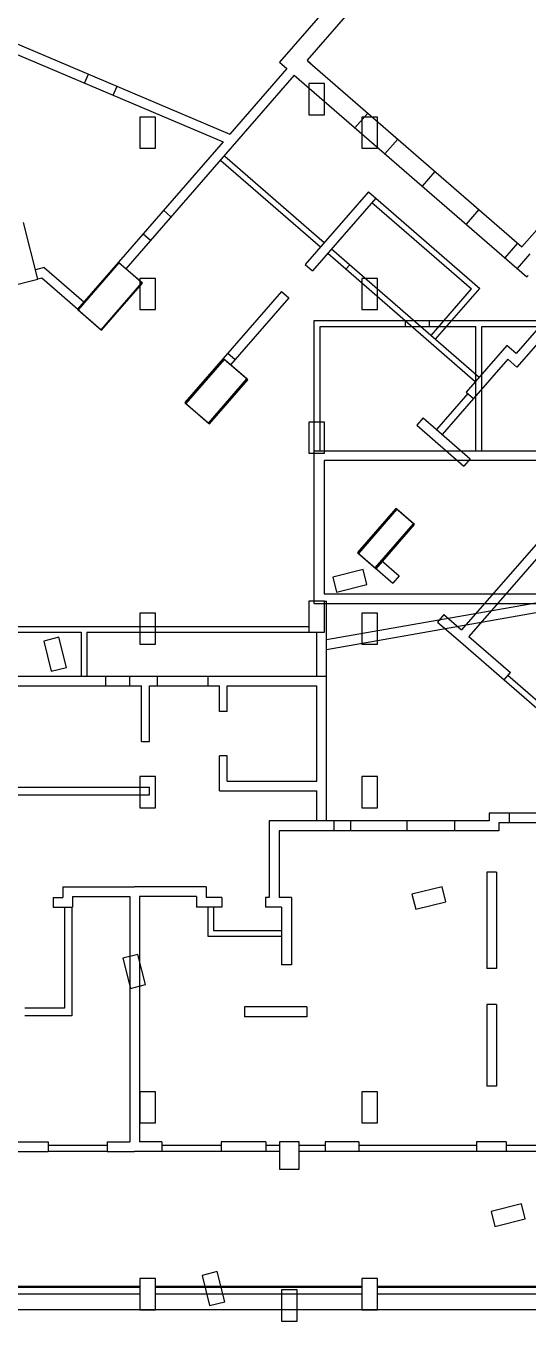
# Model space of a CAD drawing. Header units: metres. Extents: x -681087 to 1033303, y 74272 to 2630761.
# Drawn here: x 15859 to 28751, y 2304716 to 2338000 of the extents above; entities that cross this region are included whole.
import ezdxf

# ---------------------------------------------------------------- set-up
doc = ezdxf.new("R2010")
doc.units = ezdxf.units.M
for name, color, linetype in [('SKELETON_CLEAN', 7, 'Continuous'), ('SKELETON_ISOLATED', 1, 'Continuous'), ('SKELETON_ORIGINAL', 8, 'Continuous')]:
    doc.layers.add(name, color=color, linetype=linetype)

msp = doc.modelspace()

# ---------------------------------------------------------------- linework, layer by layer
at = {"layer": 'SKELETON_CLEAN'}
for p, q in [((23482, 2338345), (22371, 2337066)), ((24060, 2338248), (23076, 2337116)), ((14555, 2337997), (21097, 2335220)), ((14596, 2337708), (20925, 2335022)), ((22371, 2337066), (22560, 2336902)), ((23175, 2337031), (23076, 2337116)), ((23091, 2337103), (28593, 2332320)), ((22748, 2336738), (18422, 2331761)), ((22560, 2336902), (21097, 2335220)), ((22748, 2336738), (28718, 2331549)), ((23523, 2336516), (23123, 2336516)), ((23123, 2336516), (23123, 2335716)), ((23523, 2335716), (23523, 2336516)), ((19184, 2335658), (18784, 2335658)), ((18784, 2335658), (18784, 2334858)), ((19184, 2334858), (19184, 2335658)), ((23123, 2335716), (23523, 2335716)), ((24884, 2335658), (24484, 2335658)), ((24484, 2335658), (24484, 2334858)), ((24884, 2334858), (24884, 2335658)), ((28593, 2332320), (31378, 2335524)), ((20925, 2335022), (18233, 2331925)), ((18784, 2334858), (19184, 2334858)), ((24484, 2334858), (24884, 2334858)), ((24652, 2333739), (23025, 2331867)), ((24652, 2333739), (24841, 2333575)), ((24841, 2333575), (23214, 2331703)), ((24743, 2333461), (27297, 2331241)), ((24841, 2333575), (27509, 2331255)), ((16161, 2331490), (15799, 2332946)), ((18233, 2331925), (17183, 2330718)), ((18837, 2331400), (18233, 2331925)), ((16330, 2331790), (16101, 2331733)), ((16330, 2331790), (17347, 2330906)), ((18248, 2331912), (17198, 2330705)), ((18852, 2331387), (18248, 2331912)), ((23025, 2331867), (23214, 2331703)), ((15385, 2331297), (16161, 2331490)), ((16265, 2331516), (16161, 2331490)), ((17183, 2330718), (16265, 2331516)), ((17787, 2330193), (18837, 2331400)), ((17802, 2330180), (18852, 2331387)), ((19184, 2331508), (18784, 2331508)), ((18784, 2331508), (18784, 2330708)), ((19184, 2330708), (19184, 2331508)), ((24884, 2331508), (24484, 2331508)), ((24484, 2331508), (24484, 2330708)), ((24884, 2330708), (24884, 2331508)), ((26374, 2329950), (27509, 2331255)), ((28718, 2331549), (28751, 2331587)), ((22422, 2331173), (20926, 2329452)), ((22610, 2331009), (21115, 2329288)), ((22422, 2331173), (22610, 2331009)), ((26261, 2330048), (27297, 2331241)), ((17183, 2330718), (17787, 2330193)), ((17198, 2330705), (17802, 2330180)), ((18784, 2330708), (19184, 2330708)), ((24484, 2330708), (24884, 2330708)), ((29566, 2330878), (28441, 2329584)), ((29919, 2330903), (28466, 2329231)), ((23263, 2330428), (31643, 2330428)), ((23263, 2327078), (23263, 2330428)), ((23413, 2327078), (23413, 2330278)), ((23413, 2330278), (27413, 2330278)), ((27413, 2327078), (27413, 2330278)), ((27563, 2327078), (27563, 2330278)), ((27563, 2330278), (31643, 2330278)), ((28203, 2329791), (27160, 2328591)), ((28441, 2329584), (28203, 2329791)), ((20926, 2329452), (19942, 2328320)), ((20952, 2329429), (19968, 2328297)), ((21530, 2328927), (20926, 2329452)), ((21556, 2328904), (20952, 2329429)), ((28228, 2329438), (27349, 2328427)), ((28228, 2329438), (28466, 2329231)), ((20546, 2327795), (21530, 2328927)), ((20572, 2327772), (21556, 2328904)), ((32873, 2328799), (27234, 2322312)), ((19942, 2328320), (20546, 2327795)), ((19968, 2328297), (20572, 2327772)), ((27349, 2328427), (26545, 2327502)), ((27160, 2328591), (27349, 2328427)), ((23523, 2327816), (23123, 2327816)), ((23123, 2327816), (23123, 2327016)), ((23523, 2327016), (23523, 2327816)), ((26058, 2327925), (25894, 2327737)), ((25894, 2327737), (27102, 2326687)), ((26058, 2327925), (27266, 2326875)), ((23123, 2327016), (23523, 2327016)), ((23263, 2327078), (31063, 2327078)), ((23263, 2323158), (23263, 2327078)), ((31178, 2327231), (27045, 2322476)), ((23513, 2326828), (23513, 2323408)), ((31063, 2326828), (23513, 2326828)), ((27266, 2326875), (27102, 2326687)), ((25809, 2325207), (25356, 2325601)), ((25835, 2325184), (25382, 2325578)), ((24825, 2324075), (25809, 2325207)), ((24851, 2324052), (25835, 2325184)), ((23576, 2322229), (35925, 2324406)), ((24372, 2324469), (24825, 2324075)), ((24398, 2324446), (24851, 2324052)), ((23576, 2321975), (35722, 2324116)), ((24515, 2324030), (23738, 2323836)), ((24611, 2323642), (24515, 2324030)), ((24825, 2324075), (25281, 2323678)), ((24989, 2324264), (25445, 2323867)), ((23738, 2323836), (23835, 2323448)), ((23835, 2323448), (24611, 2323642)), ((25445, 2323867), (25281, 2323678)), ((23513, 2323408), (31063, 2323408)), ((23523, 2323216), (23123, 2323216)), ((23123, 2323216), (23123, 2322416)), ((23263, 2323158), (31063, 2323158)), ((23523, 2322416), (23523, 2323216)), ((23523, 2323216), (23578, 2323216)), ((23578, 2321289), (23578, 2323216)), ((19184, 2322908), (18784, 2322908)), ((18784, 2322908), (18784, 2322108)), ((19184, 2322108), (19184, 2322908)), ((24884, 2322908), (24484, 2322908)), ((24484, 2322908), (24484, 2322108)), ((24884, 2322108), (24884, 2322908)), ((26592, 2322870), (26428, 2322681)), ((26428, 2322681), (26957, 2322222)), ((26592, 2322870), (27045, 2322476)), ((15519, 2322416), (17273, 2322416)), ((16704, 2322288), (16316, 2322192)), ((16897, 2321512), (16704, 2322288)), ((17273, 2322416), (17273, 2321291)), ((17423, 2322416), (17423, 2321291)), ((17423, 2322416), (23123, 2322416)), ((23123, 2322416), (23523, 2322416)), ((27234, 2322312), (28298, 2321387)), ((16316, 2322192), (16509, 2321415)), ((18784, 2322108), (19184, 2322108)), ((24484, 2322108), (24884, 2322108)), ((26957, 2322222), (28134, 2321198)), ((13718, 2321289), (18528, 2321289)), ((16509, 2321415), (16897, 2321512)), ((18528, 2321039), (18528, 2321289)), ((18528, 2321289), (19238, 2321289)), ((19238, 2321039), (19238, 2321289)), ((19238, 2321289), (23578, 2321289)), ((23578, 2317569), (23578, 2321289)), ((28134, 2321198), (28298, 2321387)), ((13968, 2321039), (18528, 2321039)), ((18528, 2321039), (18828, 2321039)), ((18828, 2319609), (18828, 2321039)), ((19028, 2321039), (19238, 2321039)), ((19028, 2319609), (19028, 2321039)), ((19238, 2321039), (20828, 2321039)), ((20828, 2320384), (20828, 2321039)), ((21028, 2321039), (23328, 2321039)), ((21028, 2320384), (21028, 2321039)), ((23328, 2318589), (23328, 2321039)), ((28134, 2321198), (29357, 2320135)), ((21028, 2320384), (20828, 2320384)), ((18828, 2319609), (19028, 2319609)), ((21028, 2319244), (20828, 2319244)), ((20828, 2318339), (20828, 2319244)), ((21028, 2318589), (21028, 2319244)), ((19184, 2318708), (18784, 2318708)), ((18784, 2318708), (18784, 2317908)), ((19184, 2317908), (19184, 2318708)), ((24884, 2318708), (24484, 2318708)), ((24484, 2318708), (24484, 2317908)), ((24884, 2317908), (24884, 2318708)), ((13968, 2318439), (19028, 2318439)), ((19028, 2318239), (19028, 2318439)), ((20828, 2318339), (23328, 2318339)), ((21028, 2318589), (23328, 2318589)), ((23328, 2317569), (23328, 2318339)), ((15188, 2318239), (19028, 2318239)), ((18784, 2317908), (19184, 2317908)), ((24484, 2317908), (24884, 2317908)), ((27748, 2317769), (27748, 2317569)), ((28263, 2317769), (27748, 2317769)), ((30828, 2317769), (28263, 2317769)), ((28263, 2317769), (28263, 2317519)), ((24188, 2317569), (22108, 2317569)), ((22108, 2317569), (22108, 2315604)), ((24188, 2317319), (22358, 2317319)), ((22358, 2317319), (22358, 2315604)), ((26858, 2317569), (24188, 2317569)), ((24188, 2317569), (24188, 2317319)), ((26858, 2317319), (24188, 2317319)), ((27748, 2317569), (26858, 2317569)), ((26858, 2317569), (26858, 2317319)), ((27998, 2317319), (26858, 2317319)), ((27998, 2317519), (27998, 2317319)), ((28263, 2317519), (27998, 2317519)), ((30828, 2317519), (28263, 2317519)), ((27693, 2316254), (27693, 2313774)), ((27943, 2316254), (27693, 2316254)), ((27943, 2316254), (27943, 2313774)), ((16808, 2315874), (18648, 2315874)), ((16808, 2315874), (16808, 2315604)), ((17058, 2315624), (17058, 2315354)), ((17058, 2315624), (18523, 2315624)), ((18523, 2315624), (18523, 2309324)), ((20488, 2315874), (18648, 2315874)), ((18773, 2315624), (18773, 2309324)), ((20238, 2315624), (18773, 2315624)), ((20238, 2315624), (20238, 2315354)), ((20488, 2315874), (20488, 2315604)), ((26547, 2315879), (25770, 2315686)), ((25770, 2315686), (25867, 2315298)), ((26643, 2315491), (26547, 2315879)), ((16558, 2315604), (16808, 2315604)), ((16558, 2315604), (16558, 2315354)), ((16558, 2315354), (17058, 2315354)), ((16848, 2315354), (16848, 2312754)), ((17038, 2315354), (17038, 2312564)), ((20888, 2315354), (20238, 2315354)), ((20888, 2315604), (20488, 2315604)), ((20528, 2315354), (20528, 2314604)), ((20678, 2315354), (20678, 2314754)), ((20888, 2315604), (20888, 2315354)), ((22008, 2315604), (22008, 2315354)), ((22108, 2315604), (22008, 2315604)), ((22423, 2315354), (22008, 2315354)), ((22673, 2315604), (22358, 2315604)), ((22423, 2315354), (22423, 2313874)), ((22673, 2315604), (22673, 2313874)), ((25867, 2315298), (26643, 2315491)), ((20678, 2314754), (22423, 2314754)), ((20528, 2314604), (22423, 2314604)), ((18736, 2314138), (18348, 2314041)), ((18348, 2314041), (18541, 2313265)), ((18929, 2313362), (18736, 2314138)), ((22673, 2313874), (22423, 2313874)), ((27943, 2313774), (27693, 2313774)), ((18541, 2313265), (18929, 2313362)), ((16848, 2312754), (15828, 2312754)), ((23068, 2312789), (21468, 2312789)), ((21468, 2312789), (21468, 2312539)), ((23068, 2312789), (23068, 2312539)), ((27943, 2312854), (27693, 2312854)), ((27693, 2312854), (27693, 2310754)), ((27943, 2312854), (27943, 2310754)), ((17038, 2312564), (15828, 2312564)), ((23068, 2312539), (21468, 2312539)), ((27943, 2310754), (27693, 2310754)), ((19184, 2310608), (18784, 2310608)), ((18784, 2310608), (18784, 2309808)), ((19184, 2309808), (19184, 2310608)), ((24884, 2310608), (24484, 2310608)), ((24484, 2310608), (24484, 2309808)), ((24884, 2309808), (24884, 2310608)), ((18784, 2309808), (19184, 2309808)), ((24484, 2309808), (24884, 2309808)), ((15278, 2309324), (16428, 2309324)), ((16428, 2309324), (16428, 2309074)), ((17948, 2309324), (17948, 2309074)), ((17948, 2309324), (18523, 2309324)), ((19348, 2309324), (18773, 2309324)), ((19348, 2309324), (19348, 2309074)), ((20868, 2309324), (20868, 2309074)), ((22018, 2309324), (20868, 2309324)), ((22018, 2309324), (22018, 2309074)), ((22873, 2309324), (22373, 2309324)), ((22373, 2309324), (22373, 2308624)), ((22873, 2308624), (22873, 2309324)), ((23538, 2309324), (23538, 2309074)), ((24408, 2309324), (23538, 2309324)), ((24408, 2309324), (24408, 2309074)), ((27428, 2309324), (27428, 2309074)), ((28188, 2309324), (27428, 2309324)), ((28188, 2309324), (28188, 2309074)), ((15278, 2309074), (16428, 2309074)), ((17948, 2309074), (16428, 2309074)), ((17948, 2309074), (18648, 2309074)), ((19348, 2309074), (18648, 2309074)), ((20868, 2309074), (19348, 2309074)), ((22018, 2309074), (20868, 2309074)), ((22373, 2309074), (22018, 2309074)), ((23538, 2309074), (22873, 2309074)), ((24408, 2309074), (23538, 2309074)), ((27428, 2309074), (24408, 2309074)), ((28188, 2309074), (27428, 2309074)), ((29808, 2309074), (28188, 2309074)), ((22373, 2308624), (22873, 2308624)), ((28579, 2307729), (27803, 2307535)), ((28676, 2307341), (28579, 2307729)), ((27803, 2307535), (27899, 2307147)), ((27899, 2307147), (28676, 2307341)), ((20768, 2305987), (20380, 2305891)), ((20962, 2305211), (20768, 2305987)), ((19184, 2305808), (18784, 2305808)), ((18784, 2305808), (18784, 2305008)), ((19184, 2305008), (19184, 2305808)), ((20380, 2305891), (20574, 2305114)), ((24884, 2305808), (24484, 2305808)), ((24484, 2305808), (24484, 2305008)), ((24884, 2305008), (24884, 2305808)), ((18784, 2305408), (10983, 2305408)), ((18784, 2305593), (11168, 2305593)), ((22823, 2305516), (22423, 2305516)), ((22423, 2305516), (22423, 2304716)), ((22823, 2304716), (22823, 2305516)), ((18784, 2305008), (19184, 2305008)), ((20574, 2305114), (20962, 2305211)), ((24484, 2305008), (24884, 2305008)), ((22423, 2304716), (22823, 2304716))]:
    msp.add_line(p, q, dxfattribs=at)
at = {"layer": 'SKELETON_ISOLATED'}
for p, q in [((17366, 2336532), (17464, 2336762)), ((18102, 2336220), (18200, 2336450)), ((24635, 2335761), (24307, 2335384)), ((25405, 2335092), (25077, 2334715)), ((20963, 2334654), (23517, 2332433)), ((20864, 2334541), (23419, 2332320)), ((26359, 2334262), (26031, 2333885)), ((19394, 2333261), (19583, 2333097)), ((27491, 2333278), (27163, 2332901)), ((18869, 2332657), (19058, 2332493)), ((23706, 2332269), (27495, 2328976)), ((28480, 2332418), (28152, 2332041)), ((23608, 2332156), (27396, 2328862)), ((28797, 2332143), (28469, 2331766)), ((24076, 2331749), (24174, 2331862)), ((25593, 2330428), (25593, 2330278)), ((26213, 2330428), (26213, 2330278)), ((21044, 2329588), (21233, 2329424)), ((27205, 2328551), (26402, 2327627)), ((25369, 2325589), (24385, 2324457)), ((15523, 2322566), (23123, 2322566)), ((23328, 2321289), (23328, 2322416)), ((17908, 2321039), (17908, 2321289)), ((20538, 2321039), (20538, 2321289)), ((28233, 2321311), (29455, 2320249)), ((23768, 2317569), (23768, 2317319)), ((25638, 2317569), (25638, 2317319)), ((17948, 2309224), (16428, 2309224)), ((20868, 2309224), (19348, 2309224)), ((22373, 2309224), (22018, 2309224)), ((23538, 2309224), (22873, 2309224)), ((27428, 2309224), (24408, 2309224)), ((29808, 2309224), (28188, 2309224)), ((24484, 2305593), (19184, 2305593)), ((24484, 2305408), (19184, 2305408)), ((32684, 2305608), (24884, 2305608)), ((32684, 2305578), (24884, 2305578)), ((32684, 2305408), (24884, 2305408))]:
    msp.add_line(p, q, dxfattribs=at)
at = {"layer": 'SKELETON_ORIGINAL'}
for p, q in [((23482, 2338345), (22371, 2337066)), ((24060, 2338248), (23076, 2337116)), ((14555, 2337997), (21097, 2335220)), ((14596, 2337708), (20925, 2335022)), ((22371, 2337066), (22560, 2336902)), ((23175, 2337031), (23076, 2337116)), ((23091, 2337103), (28593, 2332320)), ((17366, 2336532), (17464, 2336762)), ((22748, 2336738), (18422, 2331761)), ((22560, 2336902), (21097, 2335220)), ((22748, 2336738), (28718, 2331549)), ((18102, 2336220), (18200, 2336450)), ((23523, 2336516), (23123, 2336516)), ((23123, 2336516), (23123, 2335716)), ((23523, 2335716), (23523, 2336516)), ((19184, 2335658), (18784, 2335658)), ((18784, 2335658), (18784, 2334858)), ((19184, 2334858), (19184, 2335658)), ((23123, 2335716), (23523, 2335716)), ((24635, 2335761), (24307, 2335384)), ((24884, 2335658), (24484, 2335658)), ((24484, 2335658), (24484, 2334858)), ((24884, 2334858), (24884, 2335658)), ((28593, 2332320), (31378, 2335524)), ((20925, 2335022), (18233, 2331925)), ((25405, 2335092), (25077, 2334715)), ((18784, 2334858), (19184, 2334858)), ((20963, 2334654), (23517, 2332433)), ((24484, 2334858), (24884, 2334858)), ((20864, 2334541), (23419, 2332320)), ((26359, 2334262), (26031, 2333885)), ((24652, 2333739), (23025, 2331867)), ((24652, 2333739), (24841, 2333575)), ((19394, 2333261), (19583, 2333097)), ((24841, 2333575), (23214, 2331703)), ((24743, 2333461), (27297, 2331241)), ((24841, 2333575), (27509, 2331255)), ((27491, 2333278), (27163, 2332901)), ((16161, 2331490), (15799, 2332946)), ((16161, 2331490), (15799, 2332946)), ((18869, 2332657), (19058, 2332493)), ((23706, 2332269), (27495, 2328976)), ((28480, 2332418), (28152, 2332041)), ((18233, 2331925), (17183, 2330718)), ((18837, 2331400), (18233, 2331925)), ((23608, 2332156), (27396, 2328862)), ((28797, 2332143), (28469, 2331766)), ((16330, 2331790), (16101, 2331733)), ((16330, 2331790), (17347, 2330906)), ((18248, 2331912), (17198, 2330705)), ((18852, 2331387), (18248, 2331912)), ((23025, 2331867), (23214, 2331703)), ((24076, 2331749), (24174, 2331862)), ((15385, 2331297), (16161, 2331490)), ((15385, 2331297), (16161, 2331490)), ((16265, 2331516), (16161, 2331490)), ((17183, 2330718), (16265, 2331516)), ((17787, 2330193), (18837, 2331400)), ((17802, 2330180), (18852, 2331387)), ((19184, 2331508), (18784, 2331508)), ((18784, 2331508), (18784, 2330708)), ((19184, 2330708), (19184, 2331508)), ((24884, 2331508), (24484, 2331508)), ((24484, 2331508), (24484, 2330708)), ((24884, 2330708), (24884, 2331508)), ((26374, 2329950), (27509, 2331255)), ((28718, 2331549), (28751, 2331587)), ((22422, 2331173), (20926, 2329452)), ((22610, 2331009), (21115, 2329288)), ((22422, 2331173), (22610, 2331009)), ((26261, 2330048), (27297, 2331241)), ((17183, 2330718), (17787, 2330193)), ((17198, 2330705), (17802, 2330180)), ((18784, 2330708), (19184, 2330708)), ((24484, 2330708), (24884, 2330708)), ((29566, 2330878), (28441, 2329584)), ((29919, 2330903), (28466, 2329231)), ((23263, 2330428), (31643, 2330428)), ((23263, 2327078), (23263, 2330428)), ((23413, 2327078), (23413, 2330278)), ((23413, 2330278), (27413, 2330278)), ((25593, 2330428), (25593, 2330278)), ((26213, 2330428), (26213, 2330278)), ((27413, 2327078), (27413, 2330278)), ((27563, 2327078), (27563, 2330278)), ((27563, 2330278), (31643, 2330278)), ((28203, 2329791), (27160, 2328591)), ((28441, 2329584), (28203, 2329791)), ((20926, 2329452), (19942, 2328320)), ((20952, 2329429), (19968, 2328297)), ((21530, 2328927), (20926, 2329452)), ((21556, 2328904), (20952, 2329429)), ((21044, 2329588), (21233, 2329424)), ((28228, 2329438), (27349, 2328427)), ((28228, 2329438), (28466, 2329231)), ((20546, 2327795), (21530, 2328927)), ((20572, 2327772), (21556, 2328904)), ((32873, 2328799), (27234, 2322312)), ((19942, 2328320), (20546, 2327795)), ((19968, 2328297), (20572, 2327772)), ((27205, 2328551), (26402, 2327627)), ((27349, 2328427), (26545, 2327502)), ((27160, 2328591), (27349, 2328427)), ((23523, 2327816), (23123, 2327816)), ((23123, 2327816), (23123, 2327016)), ((23523, 2327016), (23523, 2327816)), ((26058, 2327925), (25894, 2327737)), ((25894, 2327737), (27102, 2326687)), ((26058, 2327925), (27266, 2326875)), ((23123, 2327016), (23523, 2327016)), ((23263, 2327078), (31063, 2327078)), ((23263, 2323158), (23263, 2327078)), ((31178, 2327231), (27045, 2322476)), ((23513, 2326828), (23513, 2323408)), ((31063, 2326828), (23513, 2326828)), ((27266, 2326875), (27102, 2326687)), ((25356, 2325601), (24372, 2324469)), ((25809, 2325207), (25356, 2325601)), ((25382, 2325578), (24398, 2324446)), ((25835, 2325184), (25382, 2325578)), ((24825, 2324075), (25809, 2325207)), ((24851, 2324052), (25835, 2325184)), ((23576, 2322229), (35925, 2324406)), ((24372, 2324469), (24825, 2324075)), ((24398, 2324446), (24851, 2324052)), ((23576, 2321975), (35722, 2324116)), ((24515, 2324030), (23738, 2323836)), ((24611, 2323642), (24515, 2324030)), ((24825, 2324075), (25281, 2323678)), ((24989, 2324264), (25445, 2323867)), ((23738, 2323836), (23835, 2323448)), ((23835, 2323448), (24611, 2323642)), ((25445, 2323867), (25281, 2323678)), ((23513, 2323408), (31063, 2323408)), ((23523, 2323216), (23123, 2323216)), ((23123, 2323216), (23123, 2322416)), ((23263, 2323158), (31063, 2323158)), ((23523, 2322416), (23523, 2323216)), ((23523, 2323216), (23578, 2323216)), ((23578, 2321289), (23578, 2323216)), ((19184, 2322908), (18784, 2322908)), ((18784, 2322908), (18784, 2322108)), ((19184, 2322108), (19184, 2322908)), ((24884, 2322908), (24484, 2322908)), ((24484, 2322908), (24484, 2322108)), ((24884, 2322108), (24884, 2322908)), ((26592, 2322870), (26428, 2322681)), ((26428, 2322681), (26957, 2322222)), ((26592, 2322870), (27045, 2322476)), ((15519, 2322416), (17273, 2322416)), ((15523, 2322566), (23123, 2322566)), ((16704, 2322288), (16316, 2322192)), ((16897, 2321512), (16704, 2322288)), ((17273, 2322416), (17273, 2321291)), ((17423, 2322416), (17423, 2321291)), ((17423, 2322416), (23123, 2322416)), ((23123, 2322416), (23523, 2322416)), ((23328, 2321289), (23328, 2322416)), ((27234, 2322312), (28298, 2321387)), ((16316, 2322192), (16509, 2321415)), ((18784, 2322108), (19184, 2322108)), ((24484, 2322108), (24884, 2322108)), ((26957, 2322222), (28134, 2321198)), ((13718, 2321289), (18528, 2321289)), ((16509, 2321415), (16897, 2321512)), ((17908, 2321039), (17908, 2321289)), ((18528, 2321039), (18528, 2321289)), ((18528, 2321289), (19238, 2321289)), ((19238, 2321039), (19238, 2321289)), ((19238, 2321289), (23578, 2321289)), ((20538, 2321039), (20538, 2321289)), ((23578, 2317569), (23578, 2321289)), ((28134, 2321198), (28298, 2321387)), ((28233, 2321311), (29455, 2320249)), ((13968, 2321039), (18528, 2321039)), ((18528, 2321039), (18828, 2321039)), ((18828, 2319609), (18828, 2321039)), ((19028, 2321039), (19238, 2321039)), ((19028, 2319609), (19028, 2321039)), ((19238, 2321039), (20828, 2321039)), ((20828, 2320384), (20828, 2321039)), ((21028, 2321039), (23328, 2321039)), ((21028, 2320384), (21028, 2321039)), ((23328, 2318589), (23328, 2321039)), ((28134, 2321198), (29357, 2320135)), ((21028, 2320384), (20828, 2320384)), ((18828, 2319609), (19028, 2319609)), ((21028, 2319244), (20828, 2319244)), ((20828, 2318339), (20828, 2319244)), ((21028, 2318589), (21028, 2319244)), ((19184, 2318708), (18784, 2318708)), ((18784, 2318708), (18784, 2317908)), ((19184, 2317908), (19184, 2318708)), ((24884, 2318708), (24484, 2318708)), ((24484, 2318708), (24484, 2317908)), ((24884, 2317908), (24884, 2318708)), ((13968, 2318439), (19028, 2318439)), ((19028, 2318239), (19028, 2318439)), ((20828, 2318339), (23328, 2318339)), ((21028, 2318589), (23328, 2318589)), ((23328, 2317569), (23328, 2318339)), ((15188, 2318239), (19028, 2318239)), ((18784, 2317908), (19184, 2317908)), ((24484, 2317908), (24884, 2317908)), ((27748, 2317769), (27748, 2317569)), ((28263, 2317769), (27748, 2317769)), ((30828, 2317769), (28263, 2317769)), ((28263, 2317769), (28263, 2317519)), ((24188, 2317569), (22108, 2317569)), ((22108, 2317569), (22108, 2315604)), ((24188, 2317319), (22358, 2317319)), ((22358, 2317319), (22358, 2315604)), ((23768, 2317569), (23768, 2317319)), ((26858, 2317569), (24188, 2317569)), ((24188, 2317569), (24188, 2317319)), ((26858, 2317319), (24188, 2317319)), ((25638, 2317569), (25638, 2317319)), ((27748, 2317569), (26858, 2317569)), ((26858, 2317569), (26858, 2317319)), ((27998, 2317319), (26858, 2317319)), ((27998, 2317519), (27998, 2317319)), ((28263, 2317519), (27998, 2317519)), ((30828, 2317519), (28263, 2317519)), ((27693, 2316254), (27693, 2313774)), ((27943, 2316254), (27693, 2316254)), ((27943, 2316254), (27943, 2313774)), ((16808, 2315874), (18648, 2315874)), ((16808, 2315874), (16808, 2315604)), ((17058, 2315624), (17058, 2315354)), ((17058, 2315624), (18523, 2315624)), ((18523, 2315624), (18523, 2309324)), ((20488, 2315874), (18648, 2315874)), ((18773, 2315624), (18773, 2309324)), ((20238, 2315624), (18773, 2315624)), ((20238, 2315624), (20238, 2315354)), ((20488, 2315874), (20488, 2315604)), ((26547, 2315879), (25770, 2315686)), ((25770, 2315686), (25867, 2315298)), ((26643, 2315491), (26547, 2315879)), ((16558, 2315604), (16808, 2315604)), ((16558, 2315604), (16558, 2315354)), ((16558, 2315354), (17058, 2315354)), ((16848, 2315354), (16848, 2312754)), ((17038, 2315354), (17038, 2312564)), ((20888, 2315354), (20238, 2315354)), ((20888, 2315604), (20488, 2315604)), ((20528, 2315354), (20528, 2314604)), ((20678, 2315354), (20678, 2314754)), ((20888, 2315604), (20888, 2315354)), ((22008, 2315604), (22008, 2315354)), ((22108, 2315604), (22008, 2315604)), ((22423, 2315354), (22008, 2315354)), ((22673, 2315604), (22358, 2315604)), ((22423, 2315354), (22423, 2313874)), ((22673, 2315604), (22673, 2313874)), ((25867, 2315298), (26643, 2315491)), ((20678, 2314754), (22423, 2314754)), ((20528, 2314604), (22423, 2314604)), ((18736, 2314138), (18348, 2314041)), ((18348, 2314041), (18541, 2313265)), ((18929, 2313362), (18736, 2314138)), ((22673, 2313874), (22423, 2313874)), ((27943, 2313774), (27693, 2313774)), ((18541, 2313265), (18929, 2313362)), ((16848, 2312754), (15828, 2312754)), ((23068, 2312789), (21468, 2312789)), ((21468, 2312789), (21468, 2312539)), ((23068, 2312789), (23068, 2312539)), ((27943, 2312854), (27693, 2312854)), ((27693, 2312854), (27693, 2310754)), ((27943, 2312854), (27943, 2310754)), ((17038, 2312564), (15828, 2312564)), ((23068, 2312539), (21468, 2312539)), ((27943, 2310754), (27693, 2310754)), ((19184, 2310608), (18784, 2310608)), ((18784, 2310608), (18784, 2309808)), ((19184, 2309808), (19184, 2310608)), ((24884, 2310608), (24484, 2310608)), ((24484, 2310608), (24484, 2309808)), ((24884, 2309808), (24884, 2310608)), ((18784, 2309808), (19184, 2309808)), ((24484, 2309808), (24884, 2309808)), ((15278, 2309324), (16428, 2309324)), ((16428, 2309324), (16428, 2309074)), ((17948, 2309324), (17948, 2309074)), ((17948, 2309324), (18523, 2309324)), ((19348, 2309324), (18773, 2309324)), ((19348, 2309324), (19348, 2309074)), ((20868, 2309324), (20868, 2309074)), ((22018, 2309324), (20868, 2309324)), ((22018, 2309324), (22018, 2309074)), ((22873, 2309324), (22373, 2309324)), ((22373, 2309324), (22373, 2308624)), ((22873, 2308624), (22873, 2309324)), ((23538, 2309324), (23538, 2309074)), ((24408, 2309324), (23538, 2309324)), ((24408, 2309324), (24408, 2309074)), ((27428, 2309324), (27428, 2309074)), ((28188, 2309324), (27428, 2309324)), ((28188, 2309324), (28188, 2309074)), ((15278, 2309074), (16428, 2309074)), ((17948, 2309224), (16428, 2309224)), ((17948, 2309074), (16428, 2309074)), ((17948, 2309074), (18648, 2309074)), ((19348, 2309074), (18648, 2309074)), ((20868, 2309224), (19348, 2309224)), ((20868, 2309074), (19348, 2309074)), ((22018, 2309074), (20868, 2309074)), ((22373, 2309224), (22018, 2309224)), ((22373, 2309074), (22018, 2309074)), ((23538, 2309224), (22873, 2309224)), ((23538, 2309074), (22873, 2309074)), ((24408, 2309074), (23538, 2309074)), ((27428, 2309224), (24408, 2309224)), ((27428, 2309074), (24408, 2309074)), ((28188, 2309074), (27428, 2309074)), ((29808, 2309224), (28188, 2309224)), ((29808, 2309074), (28188, 2309074)), ((22373, 2308624), (22873, 2308624)), ((28579, 2307729), (27803, 2307535)), ((28676, 2307341), (28579, 2307729)), ((27803, 2307535), (27899, 2307147)), ((27899, 2307147), (28676, 2307341)), ((20768, 2305987), (20380, 2305891)), ((20962, 2305211), (20768, 2305987)), ((19184, 2305808), (18784, 2305808)), ((18784, 2305808), (18784, 2305008)), ((19184, 2305008), (19184, 2305808)), ((20380, 2305891), (20574, 2305114)), ((24884, 2305808), (24484, 2305808)), ((24484, 2305808), (24484, 2305008)), ((24884, 2305008), (24884, 2305808)), ((18784, 2305408), (10983, 2305408)), ((18784, 2305578), (11153, 2305578)), ((18784, 2305608), (11183, 2305608)), ((24484, 2305608), (19184, 2305608)), ((24484, 2305578), (19184, 2305578)), ((24484, 2305408), (19184, 2305408)), ((22823, 2305516), (22423, 2305516)), ((22423, 2305516), (22423, 2304716)), ((22823, 2304716), (22823, 2305516)), ((32684, 2305608), (24884, 2305608)), ((32684, 2305578), (24884, 2305578)), ((32684, 2305408), (24884, 2305408)), ((73750, 2305008), (9233, 2305008)), ((18784, 2305008), (19184, 2305008)), ((20574, 2305114), (20962, 2305211)), ((24484, 2305008), (24884, 2305008)), ((22423, 2304716), (22823, 2304716))]:
    msp.add_line(p, q, dxfattribs=at)

doc.saveas('drawing.dxf')
